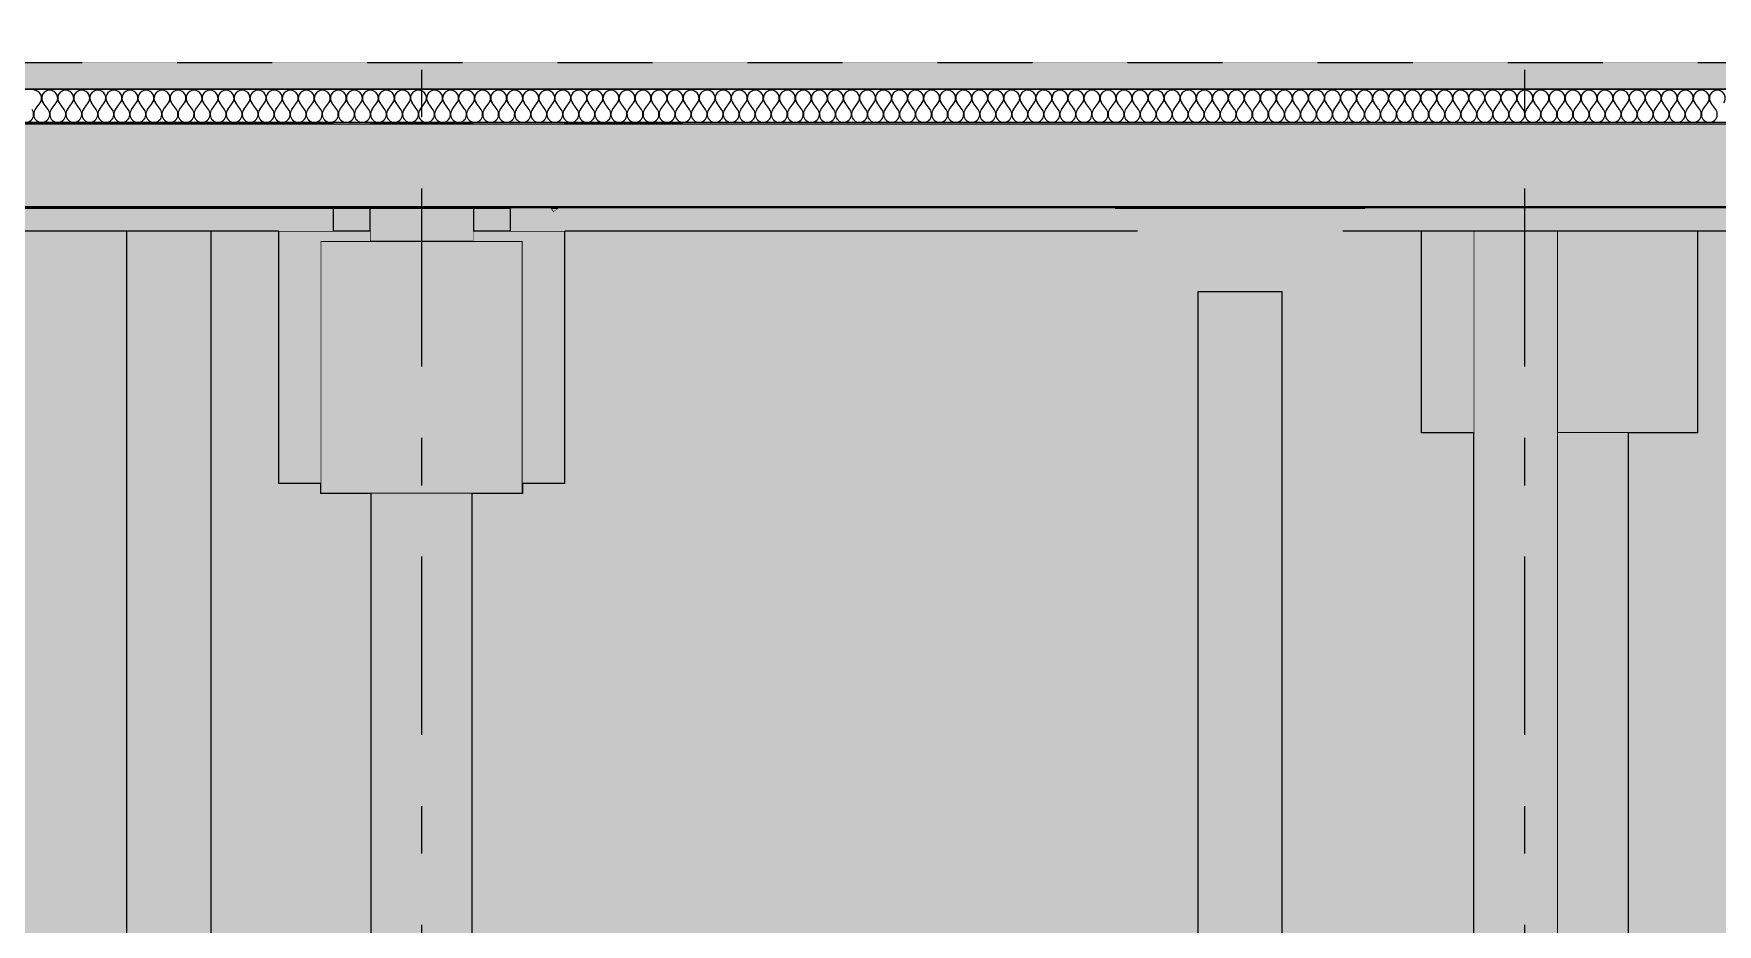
# Model space of a CAD drawing. Header units: millimetres. Extents: x -46169 to 228156, y -86316 to 18123.
# Drawn here: x 170721 to 175721, y -83671 to -81025 of the extents above; entities that cross this region are included whole.
import ezdxf
from ezdxf.enums import TextEntityAlignment as Align

# ---------------------------------------------------------------- set-up
doc = ezdxf.new("R2010")
doc.units = ezdxf.units.MM
doc.header["$MEASUREMENT"] = 0
for name, pattern in [('Dashed', [2822.222233, 1411.111116, -1411.111116]), ('Double Dashed', [1093.611073, 529.166651, -211.666656, 141.111112, -211.666656]), ('Wipeout_Contour', [1000, 0, -1000])]:
    doc.linetypes.add(name, pattern=pattern)
for name, color, linetype, lineweight, true_color in [('0_Pen_No__105', 7, 'Continuous', 15, 0xa6a6a6), ('A-230-M_FLOOR.IFC Import_Pen_No__109', 7, 'Continuous', 15, 0xa6a6a6), ('A-230-M_FLOOR.IFC Import_Pen_No__29', 7, 'Continuous', 50, 0x2a2a2a), ('New_A-15-MG_Structural_Grid_Phase_2_Pen_No__222', 7, 'Continuous', 13, 0x65af33), ('New_A-20-M_Floor_Slab_Pen_No__107', 7, 'Continuous', 15, 0xa6a6a6), ('New_A-20-M_Floor_Slab_Pen_No__109', 7, 'Continuous', 15, 0xa6a6a6), ('New_A-20-M_Floor_Slab_Pen_No__162', 7, 'Continuous', 0, 0xe47200)]:
    doc.layers.add(name, color=color, linetype=linetype, lineweight=lineweight, true_color=true_color)
for name, color, linetype in [('A-230-M_FLOOR.IFC Import', 7, 'Continuous'), ('A-25-M_Wall_Int', 7, 'Continuous'), ('New_A-15-MG_Structural_Grid_Phase_2', 7, 'Continuous'), ('New_A-20-M_Floor_Slab', 7, 'Continuous'), ('S-160-M_FOUND.IFC Import', 7, 'Continuous'), ('S-280-M_COLUMN.IFC Import', 7, 'Continuous'), ('S-280-M_STRUCT_FRAME.IFC Import', 7, 'Continuous')]:
    doc.layers.add(name, color=color, linetype=linetype)
for name, color, linetype, lineweight in [('A-95-P_Drawing_Pen_No__1', 7, 'Continuous', 13), ('A-95-P_Drawing_Pen_No__84', 8, 'Continuous', 20), ('New_A-20-M_Floor_Slab_Pen_No__1', 7, 'Continuous', 13), ('S-160-M_FOUND.IFC Import_Pen_No__1', 7, 'Continuous', 13), ('S-160-M_FOUND.IFC Import_Pen_No__4', 7, 'Continuous', 20), ('S-280-M_COLUMN.IFC Import_Pen_No__88', 8, 'Continuous', 20), ('S-280-M_STRUCT_FRAME.IFC Import_Pen_No__90', 8, 'Continuous', 20)]:
    doc.layers.add(name, color=color, linetype=linetype, lineweight=lineweight)
doc.styles.add('GENERATED_STYLE_1', font='')
doc.styles.get('GENERATED_STYLE_1').set_extended_font_data('Swis721 BT')
pattern_1 = [(0, (104446.8, -81110.96), (0, 779.423), [48.75, -401.25]), (0, (104671.8, -80721.25), (0, 779.423), [48.75, -401.25]), (60, (104446.8, -81110.96), (-675, 389.7114), [48.75, -401.25]), (60, (104896.8, -81110.96), (-675, 389.7114), [48.75, -401.25]), (120, (104495.5, -81110.96), (675, 389.7114), [48.75, -401.25]), (120, (104945.5, -81110.96), (675, 389.7114), [48.75, -401.25]), (0, (104446.78, -81035.96), (0, 150), [0, -150, 0, -225]), (45, (104521.78, -81035.96), (-106.06602, 106.06602), [0, -112.5, 0, -187.5])]

# ---------------------------------------------------------------- blocks, each defined once
blk = doc.blocks.new('*X183', base_point=(104446.8, -81111))
at = {"layer": 'New_A-20-M_Floor_Slab_Pen_No__107', "linetype": 'Continuous'}
for p, q in [((170725.9, -81250), (170740.2, -81230.9)), ((170764, -81250), (170749.8, -81230.9)), ((170773.6, -81250), (170787.8, -81230.9)), ((170811.7, -81250), (170797.4, -81230.9)), ((170821.2, -81250), (170835.5, -81230.9)), ((170859.3, -81250), (170845, -81230.9)), ((170868.8, -81250), (170883.1, -81230.9)), ((170906.9, -81250), (170892.6, -81230.9)), ((170916.4, -81250), (170930.7, -81230.9)), ((170954.5, -81250), (170940.2, -81230.9)), ((170964, -81250), (170978.3, -81230.9)), ((171002.1, -81250), (170987.8, -81230.9)), ((171011.7, -81250), (171025.9, -81230.9)), ((171049.8, -81250), (171035.5, -81230.9)), ((171059.3, -81250), (171073.6, -81230.9)), ((171097.4, -81250), (171083.1, -81230.9)), ((171106.9, -81250), (171121.2, -81230.9)), ((171145, -81250), (171130.7, -81230.9)), ((171154.5, -81250), (171168.8, -81230.9)), ((171192.6, -81250), (171178.3, -81230.9)), ((171202.1, -81250), (171216.4, -81230.9)), ((171240.2, -81250), (171225.9, -81230.9)), ((171249.8, -81250), (171264, -81230.9)), ((171287.8, -81250), (171273.6, -81230.9)), ((171297.4, -81250), (171311.7, -81230.9)), ((171335.5, -81250), (171321.2, -81230.9)), ((171345, -81250), (171359.3, -81230.9)), ((171383.1, -81250), (171368.8, -81230.9)), ((171392.6, -81250), (171406.9, -81230.9)), ((171430.7, -81250), (171416.4, -81230.9)), ((171440.2, -81250), (171454.5, -81230.9)), ((171478.3, -81250), (171464, -81230.9)), ((171487.8, -81250), (171502.1, -81230.9)), ((171525.9, -81250), (171511.7, -81230.9)), ((171535.5, -81250), (171549.8, -81230.9)), ((171573.6, -81250), (171559.3, -81230.9)), ((171583.1, -81250), (171597.4, -81230.9)), ((171621.2, -81250), (171606.9, -81230.9)), ((171630.7, -81250), (171645, -81230.9)), ((171668.8, -81250), (171654.5, -81230.9)), ((171678.3, -81250), (171692.6, -81230.9)), ((171716.4, -81250), (171702.1, -81230.9)), ((171725.9, -81250), (171740.2, -81230.9)), ((171764, -81250), (171749.8, -81230.9)), ((171773.6, -81250), (171787.8, -81230.9)), ((171811.7, -81250), (171797.4, -81230.9)), ((171821.2, -81250), (171835.5, -81230.9)), ((171859.3, -81250), (171845, -81230.9)), ((171868.8, -81250), (171883.1, -81230.9)), ((171906.9, -81250), (171892.6, -81230.9)), ((171916.4, -81250), (171930.7, -81230.9)), ((171954.5, -81250), (171940.2, -81230.9)), ((171964, -81250), (171978.3, -81230.9)), ((172002.1, -81250), (171987.8, -81230.9)), ((172011.7, -81250), (172025.9, -81230.9)), ((172049.8, -81250), (172035.5, -81230.9)), ((172059.3, -81250), (172073.6, -81230.9)), ((172097.4, -81250), (172083.1, -81230.9)), ((172106.9, -81250), (172121.2, -81230.9)), ((172145, -81250), (172130.7, -81230.9)), ((172154.5, -81250), (172168.8, -81230.9)), ((172192.6, -81250), (172178.3, -81230.9)), ((172202.1, -81250), (172216.4, -81230.9)), ((172240.2, -81250), (172225.9, -81230.9)), ((172249.8, -81250), (172264, -81230.9)), ((172287.8, -81250), (172273.6, -81230.9)), ((172297.4, -81250), (172311.7, -81230.9)), ((172335.5, -81250), (172321.2, -81230.9)), ((172345, -81250), (172359.3, -81230.9)), ((172383.1, -81250), (172368.8, -81230.9)), ((172392.6, -81250), (172406.9, -81230.9)), ((172430.7, -81250), (172416.4, -81230.9)), ((172440.2, -81250), (172454.5, -81230.9)), ((172478.3, -81250), (172464, -81230.9)), ((172487.8, -81250), (172502.1, -81230.9)), ((172525.9, -81250), (172511.7, -81230.9)), ((172535.5, -81250), (172549.8, -81230.9)), ((172573.6, -81250), (172559.3, -81230.9)), ((172583.1, -81250), (172597.4, -81230.9)), ((172621.2, -81250), (172606.9, -81230.9)), ((172630.7, -81250), (172645, -81230.9)), ((172668.8, -81250), (172654.5, -81230.9)), ((172678.3, -81250), (172692.6, -81230.9)), ((172716.4, -81250), (172702.1, -81230.9)), ((172725.9, -81250), (172740.2, -81230.9)), ((172764, -81250), (172749.8, -81230.9)), ((172773.6, -81250), (172787.8, -81230.9)), ((172811.7, -81250), (172797.4, -81230.9)), ((172821.2, -81250), (172835.5, -81230.9)), ((172859.3, -81250), (172845, -81230.9)), ((172868.8, -81250), (172883.1, -81230.9)), ((172906.9, -81250), (172892.6, -81230.9)), ((172916.4, -81250), (172930.7, -81230.9)), ((172954.5, -81250), (172940.2, -81230.9)), ((172964, -81250), (172978.3, -81230.9)), ((173002.1, -81250), (172987.8, -81230.9)), ((173011.7, -81250), (173025.9, -81230.9)), ((173049.8, -81250), (173035.5, -81230.9)), ((173059.3, -81250), (173073.6, -81230.9)), ((173097.4, -81250), (173083.1, -81230.9)), ((173106.9, -81250), (173121.2, -81230.9)), ((173145, -81250), (173130.7, -81230.9)), ((173154.5, -81250), (173168.8, -81230.9)), ((173192.6, -81250), (173178.3, -81230.9)), ((173202.1, -81250), (173216.4, -81230.9)), ((173240.2, -81250), (173225.9, -81230.9)), ((173249.8, -81250), (173264, -81230.9)), ((173287.8, -81250), (173273.6, -81230.9)), ((173297.4, -81250), (173311.7, -81230.9)), ((173335.5, -81250), (173321.2, -81230.9)), ((173345, -81250), (173359.3, -81230.9)), ((173383.1, -81250), (173368.8, -81230.9)), ((173392.6, -81250), (173406.9, -81230.9)), ((173430.7, -81250), (173416.4, -81230.9)), ((173440.2, -81250), (173454.5, -81230.9)), ((173478.3, -81250), (173464, -81230.9)), ((173487.8, -81250), (173502.1, -81230.9)), ((173525.9, -81250), (173511.7, -81230.9)), ((173535.5, -81250), (173549.8, -81230.9)), ((173573.6, -81250), (173559.3, -81230.9)), ((173583.1, -81250), (173597.4, -81230.9)), ((173621.2, -81250), (173606.9, -81230.9)), ((173630.7, -81250), (173645, -81230.9)), ((173668.8, -81250), (173654.5, -81230.9)), ((173678.3, -81250), (173692.6, -81230.9)), ((173716.4, -81250), (173702.1, -81230.9)), ((173725.9, -81250), (173740.2, -81230.9)), ((173764, -81250), (173749.8, -81230.9)), ((173773.6, -81250), (173787.8, -81230.9)), ((173811.7, -81250), (173797.4, -81230.9)), ((173821.2, -81250), (173835.5, -81230.9)), ((173859.3, -81250), (173845, -81230.9)), ((173868.8, -81250), (173883.1, -81230.9)), ((173906.9, -81250), (173892.6, -81230.9)), ((173916.4, -81250), (173930.7, -81230.9)), ((173954.5, -81250), (173940.2, -81230.9)), ((173964, -81250), (173978.3, -81230.9)), ((174002.1, -81250), (173987.8, -81230.9)), ((174011.7, -81250), (174025.9, -81230.9)), ((174049.8, -81250), (174035.5, -81230.9)), ((174059.3, -81250), (174073.6, -81230.9)), ((174097.4, -81250), (174083.1, -81230.9)), ((174106.9, -81250), (174121.2, -81230.9)), ((174145, -81250), (174130.7, -81230.9)), ((174154.5, -81250), (174168.8, -81230.9)), ((174192.6, -81250), (174178.3, -81230.9)), ((174202.1, -81250), (174216.4, -81230.9)), ((174240.2, -81250), (174225.9, -81230.9)), ((174249.8, -81250), (174264, -81230.9)), ((174287.8, -81250), (174273.6, -81230.9)), ((174297.4, -81250), (174311.7, -81230.9)), ((174335.5, -81250), (174321.2, -81230.9)), ((174345, -81250), (174359.3, -81230.9)), ((174383.1, -81250), (174368.8, -81230.9)), ((174392.6, -81250), (174406.9, -81230.9)), ((174430.7, -81250), (174416.4, -81230.9)), ((174440.2, -81250), (174454.5, -81230.9)), ((174478.3, -81250), (174464, -81230.9)), ((174487.8, -81250), (174502.1, -81230.9)), ((174525.9, -81250), (174511.7, -81230.9)), ((174535.5, -81250), (174549.8, -81230.9)), ((174573.6, -81250), (174559.3, -81230.9)), ((174583.1, -81250), (174597.4, -81230.9)), ((174621.2, -81250), (174606.9, -81230.9)), ((174630.7, -81250), (174645, -81230.9)), ((174668.8, -81250), (174654.5, -81230.9)), ((174678.3, -81250), (174692.6, -81230.9)), ((174716.4, -81250), (174702.1, -81230.9)), ((174725.9, -81250), (174740.2, -81230.9)), ((174764, -81250), (174749.8, -81230.9)), ((174773.6, -81250), (174787.8, -81230.9)), ((174811.7, -81250), (174797.4, -81230.9)), ((174821.2, -81250), (174835.5, -81230.9)), ((174859.3, -81250), (174845, -81230.9)), ((174868.8, -81250), (174883.1, -81230.9)), ((174906.9, -81250), (174892.6, -81230.9)), ((174916.4, -81250), (174930.7, -81230.9)), ((174954.5, -81250), (174940.2, -81230.9)), ((174964, -81250), (174978.3, -81230.9)), ((175002.1, -81250), (174987.8, -81230.9)), ((175011.7, -81250), (175025.9, -81230.9)), ((175049.8, -81250), (175035.5, -81230.9)), ((175059.3, -81250), (175073.6, -81230.9)), ((175097.4, -81250), (175083.1, -81230.9)), ((175106.9, -81250), (175121.2, -81230.9)), ((175145, -81250), (175130.7, -81230.9)), ((175154.5, -81250), (175168.8, -81230.9)), ((175192.6, -81250), (175178.3, -81230.9)), ((175202.1, -81250), (175216.4, -81230.9)), ((175240.2, -81250), (175225.9, -81230.9)), ((175249.8, -81250), (175264, -81230.9)), ((175287.8, -81250), (175273.6, -81230.9)), ((175297.4, -81250), (175311.7, -81230.9)), ((175335.5, -81250), (175321.2, -81230.9)), ((175345, -81250), (175359.3, -81230.9)), ((175383.1, -81250), (175368.8, -81230.9)), ((175392.6, -81250), (175406.9, -81230.9)), ((175430.7, -81250), (175416.4, -81230.9)), ((175440.2, -81250), (175454.5, -81230.9)), ((175478.3, -81250), (175464, -81230.9)), ((175487.8, -81250), (175502.1, -81230.9)), ((175525.9, -81250), (175511.7, -81230.9)), ((175535.5, -81250), (175549.8, -81230.9)), ((175573.6, -81250), (175559.3, -81230.9)), ((175583.1, -81250), (175597.4, -81230.9)), ((175621.2, -81250), (175606.9, -81230.9)), ((175630.7, -81250), (175645, -81230.9)), ((175668.8, -81250), (175654.5, -81230.9)), ((175678.3, -81250), (175692.6, -81230.9)), ((175716.4, -81250), (175702.1, -81230.9))]:
    blk.add_line(p, q, dxfattribs=at)
for centre, start, end in [((170721.2, -81216.7), 323.1301, 90), ((170768.8, -81216.7), 90, 216.8699), ((170768.8, -81216.7), 323.1301, 90), ((170816.4, -81216.7), 90, 216.8699), ((170816.4, -81216.7), 323.1301, 90), ((170864, -81216.7), 90, 216.8699), ((170864, -81216.7), 323.1301, 90), ((170911.7, -81216.7), 90, 216.8699), ((170911.7, -81216.7), 323.1301, 90), ((170959.3, -81216.7), 90, 216.8699), ((170959.3, -81216.7), 323.1301, 90), ((171006.9, -81216.7), 90, 216.8699), ((171006.9, -81216.7), 323.1301, 90), ((171054.5, -81216.7), 90, 216.8699), ((171054.5, -81216.7), 323.1301, 90), ((171102.1, -81216.7), 90, 216.8699), ((171102.1, -81216.7), 323.1301, 90), ((171149.8, -81216.7), 90, 216.8699), ((171149.8, -81216.7), 323.1301, 90), ((171197.4, -81216.7), 90, 216.8699), ((171197.4, -81216.7), 323.1301, 90), ((171245, -81216.7), 90, 216.8699), ((171245, -81216.7), 323.1301, 90), ((171292.6, -81216.7), 90, 216.8699), ((171292.6, -81216.7), 323.1301, 90), ((171340.2, -81216.7), 90, 216.8699), ((171340.2, -81216.7), 323.1301, 90), ((171387.8, -81216.7), 90, 216.8699), ((171387.8, -81216.7), 323.1301, 90), ((171435.5, -81216.7), 90, 216.8699), ((171435.5, -81216.7), 323.1301, 90), ((171483.1, -81216.7), 90, 216.8699), ((171483.1, -81216.7), 323.1301, 90), ((171530.7, -81216.7), 90, 216.8699), ((171530.7, -81216.7), 323.1301, 90), ((171578.3, -81216.7), 90, 216.8699), ((171578.3, -81216.7), 323.1301, 90), ((171625.9, -81216.7), 90, 216.8699), ((171625.9, -81216.7), 323.1301, 90), ((171673.6, -81216.7), 90, 216.8699), ((171673.6, -81216.7), 323.1301, 90), ((171721.2, -81216.7), 90, 216.8699), ((171721.2, -81216.7), 323.1301, 90), ((171768.8, -81216.7), 90, 216.8699), ((171768.8, -81216.7), 323.1301, 90), ((171816.4, -81216.7), 90, 216.8699), ((171816.4, -81216.7), 323.1301, 90), ((171864, -81216.7), 90, 216.8699), ((171864, -81216.7), 323.1301, 90), ((171911.7, -81216.7), 90, 216.8699), ((171911.7, -81216.7), 323.1301, 90), ((171959.3, -81216.7), 90, 216.8699), ((171959.3, -81216.7), 323.1301, 90), ((172006.9, -81216.7), 90, 216.8699), ((172006.9, -81216.7), 323.1301, 90), ((172054.5, -81216.7), 90, 216.8699), ((172054.5, -81216.7), 323.1301, 90), ((172102.1, -81216.7), 90, 216.8699), ((172102.1, -81216.7), 323.1301, 90), ((172149.8, -81216.7), 90, 216.8699), ((172149.8, -81216.7), 323.1301, 90), ((172197.4, -81216.7), 90, 216.8699), ((172197.4, -81216.7), 323.1301, 90), ((172245, -81216.7), 90, 216.8699), ((172245, -81216.7), 323.1301, 90), ((172292.6, -81216.7), 90, 216.8699), ((172292.6, -81216.7), 323.1301, 90), ((172340.2, -81216.7), 90, 216.8699), ((172340.2, -81216.7), 323.1301, 90), ((172387.8, -81216.7), 90, 216.8699), ((172387.8, -81216.7), 323.1301, 90), ((172435.5, -81216.7), 90, 216.8699), ((172435.5, -81216.7), 323.1301, 90), ((172483.1, -81216.7), 90, 216.8699), ((172483.1, -81216.7), 323.1301, 90), ((172530.7, -81216.7), 90, 216.8699), ((172530.7, -81216.7), 323.1301, 90), ((172578.3, -81216.7), 90, 216.8699), ((172578.3, -81216.7), 323.1301, 90), ((172625.9, -81216.7), 90, 216.8699), ((172625.9, -81216.7), 323.1301, 90), ((172673.6, -81216.7), 90, 216.8699), ((172673.6, -81216.7), 323.1301, 90), ((172721.2, -81216.7), 90, 216.8699), ((172721.2, -81216.7), 323.1301, 90), ((172768.8, -81216.7), 90, 216.8699), ((172768.8, -81216.7), 323.1301, 90), ((172816.4, -81216.7), 90, 216.8699), ((172816.4, -81216.7), 323.1301, 90), ((172864, -81216.7), 90, 216.8699), ((172864, -81216.7), 323.1301, 90), ((172911.7, -81216.7), 90, 216.8699), ((172911.7, -81216.7), 323.1301, 90), ((172959.3, -81216.7), 90, 216.8699), ((172959.3, -81216.7), 323.1301, 90), ((173006.9, -81216.7), 90, 216.8699), ((173006.9, -81216.7), 323.1301, 90), ((173054.5, -81216.7), 90, 216.8699), ((173054.5, -81216.7), 323.1301, 90), ((173102.1, -81216.7), 90, 216.8699), ((173102.1, -81216.7), 323.1301, 90), ((173149.8, -81216.7), 90, 216.8699), ((173149.8, -81216.7), 323.1301, 90), ((173197.4, -81216.7), 90, 216.8699), ((173197.4, -81216.7), 323.1301, 90), ((173245, -81216.7), 90, 216.8699), ((173245, -81216.7), 323.1301, 90), ((173292.6, -81216.7), 90, 216.8699), ((173292.6, -81216.7), 323.1301, 90), ((173340.2, -81216.7), 90, 216.8699), ((173340.2, -81216.7), 323.1301, 90), ((173387.8, -81216.7), 90, 216.8699), ((173387.8, -81216.7), 323.1301, 90), ((173435.5, -81216.7), 90, 216.8699), ((173435.5, -81216.7), 323.1301, 90), ((173483.1, -81216.7), 90, 216.8699), ((173483.1, -81216.7), 323.1301, 90), ((173530.7, -81216.7), 90, 216.8699), ((173530.7, -81216.7), 323.1301, 90), ((173578.3, -81216.7), 90, 216.8699), ((173578.3, -81216.7), 323.1301, 90), ((173625.9, -81216.7), 90, 216.8699), ((173625.9, -81216.7), 323.1301, 90), ((173673.6, -81216.7), 90, 216.8699), ((173673.6, -81216.7), 323.1301, 90), ((173721.2, -81216.7), 90, 216.8699), ((173721.2, -81216.7), 323.1301, 90), ((173768.8, -81216.7), 90, 216.8699), ((173768.8, -81216.7), 323.1301, 90), ((173816.4, -81216.7), 90, 216.8699), ((173816.4, -81216.7), 323.1301, 90), ((173864, -81216.7), 90, 216.8699), ((173864, -81216.7), 323.1301, 90), ((173911.7, -81216.7), 90, 216.8699), ((173911.7, -81216.7), 323.1301, 90), ((173959.3, -81216.7), 90, 216.8699), ((173959.3, -81216.7), 323.1301, 90), ((174006.9, -81216.7), 90, 216.8699), ((174006.9, -81216.7), 323.1301, 90), ((174054.5, -81216.7), 90, 216.8699), ((174054.5, -81216.7), 323.1301, 90), ((174102.1, -81216.7), 90, 216.8699), ((174102.1, -81216.7), 323.1301, 90), ((174149.8, -81216.7), 90, 216.8699), ((174149.8, -81216.7), 323.1301, 90), ((174197.4, -81216.7), 90, 216.8699), ((174197.4, -81216.7), 323.1301, 90), ((174245, -81216.7), 90, 216.8699), ((174245, -81216.7), 323.1301, 90), ((174292.6, -81216.7), 90, 216.8699), ((174292.6, -81216.7), 323.1301, 90), ((174340.2, -81216.7), 90, 216.8699), ((174340.2, -81216.7), 323.1301, 90), ((174387.8, -81216.7), 90, 216.8699), ((174387.8, -81216.7), 323.1301, 90), ((174435.5, -81216.7), 90, 216.8699), ((174435.5, -81216.7), 323.1301, 90), ((174483.1, -81216.7), 90, 216.8699), ((174483.1, -81216.7), 323.1301, 90), ((174530.7, -81216.7), 90, 216.8699), ((174530.7, -81216.7), 323.1301, 90), ((174578.3, -81216.7), 90, 216.8699), ((174578.3, -81216.7), 323.1301, 90), ((174625.9, -81216.7), 90, 216.8699), ((174625.9, -81216.7), 323.1301, 90), ((174673.6, -81216.7), 90, 216.8699), ((174673.6, -81216.7), 323.1301, 90), ((174721.2, -81216.7), 90, 216.8699), ((174721.2, -81216.7), 323.1301, 90), ((174768.8, -81216.7), 90, 216.8699), ((174768.8, -81216.7), 323.1301, 90), ((174816.4, -81216.7), 90, 216.8699), ((174816.4, -81216.7), 323.1301, 90), ((174864, -81216.7), 90, 216.8699), ((174864, -81216.7), 323.1301, 90), ((174911.7, -81216.7), 90, 216.8699), ((174911.7, -81216.7), 323.1301, 90), ((174959.3, -81216.7), 90, 216.8699), ((174959.3, -81216.7), 323.1301, 90), ((175006.9, -81216.7), 90, 216.8699), ((175006.9, -81216.7), 323.1301, 90), ((175054.5, -81216.7), 90, 216.8699), ((175054.5, -81216.7), 323.1301, 90), ((175102.1, -81216.7), 90, 216.8699), ((175102.1, -81216.7), 323.1301, 90), ((175149.8, -81216.7), 90, 216.8699), ((175149.8, -81216.7), 323.1301, 90), ((175197.4, -81216.7), 90, 216.8699), ((175197.4, -81216.7), 323.1301, 90), ((175245, -81216.7), 90, 216.8699), ((175245, -81216.7), 323.1301, 90), ((175292.6, -81216.7), 90, 216.8699), ((175292.6, -81216.7), 323.1301, 90), ((175340.2, -81216.7), 90, 216.8699), ((175340.2, -81216.7), 323.1301, 90), ((175387.8, -81216.7), 90, 216.8699), ((175387.8, -81216.7), 323.1301, 90), ((175435.5, -81216.7), 90, 216.8699), ((175435.5, -81216.7), 323.1301, 90), ((175483.1, -81216.7), 90, 216.8699), ((175483.1, -81216.7), 323.1301, 90), ((175530.7, -81216.7), 90, 216.8699), ((175530.7, -81216.7), 323.1301, 90), ((175578.3, -81216.7), 90, 216.8699), ((175578.3, -81216.7), 323.1301, 90), ((175625.9, -81216.7), 90, 216.8699), ((175625.9, -81216.7), 323.1301, 90), ((175673.6, -81216.7), 90, 216.8699), ((175673.6, -81216.7), 323.1301, 90), ((175721.2, -81216.7), 90, 216.8699), ((175721.2, -81216.7), 323.1301, 90), ((170697.4, -81264.3), 143.1301, 36.8699), ((170745, -81264.3), 143.1301, 36.8699), ((170792.6, -81264.3), 143.1301, 36.8699), ((170840.2, -81264.3), 143.1301, 36.8699), ((170887.8, -81264.3), 143.1301, 36.8699), ((170935.5, -81264.3), 143.1301, 36.8699), ((170983.1, -81264.3), 143.1301, 36.8699), ((171030.7, -81264.3), 143.1301, 36.8699), ((171078.3, -81264.3), 143.1301, 36.8699), ((171125.9, -81264.3), 143.1301, 36.8699), ((171173.6, -81264.3), 143.1301, 36.8699), ((171221.2, -81264.3), 143.1301, 36.8699), ((171268.8, -81264.3), 143.1301, 36.8699), ((171316.4, -81264.3), 143.1301, 36.8699), ((171364, -81264.3), 143.1301, 36.8699), ((171411.7, -81264.3), 143.1301, 36.8699), ((171459.3, -81264.3), 143.1301, 36.8699), ((171506.9, -81264.3), 143.1301, 36.8699), ((171554.5, -81264.3), 143.1301, 36.8699), ((171602.1, -81264.3), 143.1301, 36.8699), ((171649.8, -81264.3), 143.1301, 36.8699), ((171697.4, -81264.3), 143.1301, 36.8699), ((171745, -81264.3), 143.1301, 36.8699), ((171792.6, -81264.3), 143.1301, 36.8699), ((171840.2, -81264.3), 143.1301, 36.8699), ((171887.8, -81264.3), 143.1301, 36.8699), ((171935.5, -81264.3), 143.1301, 36.8699), ((171983.1, -81264.3), 143.1301, 36.8699), ((172030.7, -81264.3), 143.1301, 36.8699), ((172078.3, -81264.3), 143.1301, 36.8699), ((172125.9, -81264.3), 143.1301, 36.8699), ((172173.6, -81264.3), 143.1301, 36.8699), ((172221.2, -81264.3), 143.1301, 36.8699), ((172268.8, -81264.3), 143.1301, 36.8699), ((172316.4, -81264.3), 143.1301, 36.8699), ((172364, -81264.3), 143.1301, 36.8699), ((172411.7, -81264.3), 143.1301, 36.8699), ((172459.3, -81264.3), 143.1301, 36.8699), ((172506.9, -81264.3), 143.1301, 36.8699), ((172554.5, -81264.3), 143.1301, 36.8699), ((172602.1, -81264.3), 143.1301, 36.8699), ((172649.8, -81264.3), 143.1301, 36.8699), ((172697.4, -81264.3), 143.1301, 36.8699), ((172745, -81264.3), 143.1301, 36.8699), ((172792.6, -81264.3), 143.1301, 36.8699), ((172840.2, -81264.3), 143.1301, 36.8699), ((172887.8, -81264.3), 143.1301, 36.8699), ((172935.5, -81264.3), 143.1301, 36.8699), ((172983.1, -81264.3), 143.1301, 36.8699), ((173030.7, -81264.3), 143.1301, 36.8699), ((173078.3, -81264.3), 143.1301, 36.8699), ((173125.9, -81264.3), 143.1301, 36.8699), ((173173.6, -81264.3), 143.1301, 36.8699), ((173221.2, -81264.3), 143.1301, 36.8699), ((173268.8, -81264.3), 143.1301, 36.8699), ((173316.4, -81264.3), 143.1301, 36.8699), ((173364, -81264.3), 143.1301, 36.8699), ((173411.7, -81264.3), 143.1301, 36.8699), ((173459.3, -81264.3), 143.1301, 36.8699), ((173506.9, -81264.3), 143.1301, 36.8699), ((173554.5, -81264.3), 143.1301, 36.8699), ((173602.1, -81264.3), 143.1301, 36.8699), ((173649.8, -81264.3), 143.1301, 36.8699), ((173697.4, -81264.3), 143.1301, 36.8699), ((173745, -81264.3), 143.1301, 36.8699), ((173792.6, -81264.3), 143.1301, 36.8699), ((173840.2, -81264.3), 143.1301, 36.8699), ((173887.8, -81264.3), 143.1301, 36.8699), ((173935.5, -81264.3), 143.1301, 36.8699), ((173983.1, -81264.3), 143.1301, 36.8699), ((174030.7, -81264.3), 143.1301, 36.8699), ((174078.3, -81264.3), 143.1301, 36.8699), ((174125.9, -81264.3), 143.1301, 36.8699), ((174173.6, -81264.3), 143.1301, 36.8699), ((174221.2, -81264.3), 143.1301, 36.8699), ((174268.8, -81264.3), 143.1301, 36.8699), ((174316.4, -81264.3), 143.1301, 36.8699), ((174364, -81264.3), 143.1301, 36.8699), ((174411.7, -81264.3), 143.1301, 36.8699), ((174459.3, -81264.3), 143.1301, 36.8699), ((174506.9, -81264.3), 143.1301, 36.8699), ((174554.5, -81264.3), 143.1301, 36.8699), ((174602.1, -81264.3), 143.1301, 36.8699), ((174649.8, -81264.3), 143.1301, 36.8699), ((174697.4, -81264.3), 143.1301, 36.8699), ((174745, -81264.3), 143.1301, 36.8699), ((174792.6, -81264.3), 143.1301, 36.8699), ((174840.2, -81264.3), 143.1301, 36.8699), ((174887.8, -81264.3), 143.1301, 36.8699), ((174935.5, -81264.3), 143.1301, 36.8699), ((174983.1, -81264.3), 143.1301, 36.8699), ((175030.7, -81264.3), 143.1301, 36.8699), ((175078.3, -81264.3), 143.1301, 36.8699), ((175125.9, -81264.3), 143.1301, 36.8699), ((175173.6, -81264.3), 143.1301, 36.8699), ((175221.2, -81264.3), 143.1301, 36.8699), ((175268.8, -81264.3), 143.1301, 36.8699), ((175316.4, -81264.3), 143.1301, 36.8699), ((175364, -81264.3), 143.1301, 36.8699), ((175411.7, -81264.3), 143.1301, 36.8699), ((175459.3, -81264.3), 143.1301, 36.8699), ((175506.9, -81264.3), 143.1301, 36.8699), ((175554.5, -81264.3), 143.1301, 36.8699), ((175602.1, -81264.3), 143.1301, 36.8699), ((175649.8, -81264.3), 143.1301, 36.8699), ((175697.4, -81264.3), 143.1301, 36.8699)]:
    blk.add_arc(centre, 23.8, start, end, dxfattribs=at)
blk = doc.blocks.new('Section Elem_146_1', base_point=(104446.8, -81111))
at = {"color": 254, "linetype": 'Wipeout_Contour', "lineweight": 0, "ltscale": 1154663.639280361}
blk.add_wipeout([(181470.3, -81190), (181470.3, -81186), (181368.1, -81186), (181368.1, -81111), (160483.1, -81111), (160483.1, -81190)], dxfattribs=at).dxf.layer = 'New_A-20-M_Floor_Slab'
at = {"layer": 'New_A-20-M_Floor_Slab_Pen_No__109', "linetype": 'Continuous'}
h = blk.add_hatch(dxfattribs=at)
h.set_pattern_fill('Lightweight_Concrete_0001', color=256, style=0, pattern_type=2)
h.set_pattern_definition(pattern_1)
h.paths.add_polyline_path([(181470.3, -81190), (181470.3, -81186), (181368.1, -81186), (181368.1, -81111), (160483.1, -81111), (160483.1, -81190)])
at = {"layer": 'New_A-20-M_Floor_Slab_Pen_No__162', "linetype": 'Continuous'}
blk.add_hatch(color=256, dxfattribs=at).paths.add_polyline_path([(181470.3, -81190.5), (181470.3, -81190), (160483.1, -81190), (160483.1, -81190.5)])
at = {"layer": 'New_A-20-M_Floor_Slab_Pen_No__1', "linetype": 'Continuous', "flags": 128}
blk.add_lwpolyline([(177172.4, -81111), (160483.1, -81111), (138338.7, -81111), (126599.8, -81111), (105107.6, -81111)], dxfattribs=at)
at = {"color": 254, "linetype": 'Wipeout_Contour', "lineweight": 0, "ltscale": 757399.620549}
blk.add_wipeout([(160483.1, -81290.5), (181470.3, -81290.5), (181470.3, -81190.5), (160483.1, -81190.5)], dxfattribs=at).dxf.layer = 'New_A-20-M_Floor_Slab'
at = {"layer": 'New_A-20-M_Floor_Slab_Pen_No__1', "linetype": 'Continuous', "flags": 128}
for points in [[(181470.3, -81190), (160483.1, -81190), (138338.7, -81190), (126599.8, -81190), (105107.6, -81190)], [(181470.3, -81190.5), (160483.1, -81190.5), (138338.7, -81190.5), (126599.8, -81190.5), (105107.6, -81190.5)], [(181470.3, -81290.5), (160483.1, -81290.5), (138338.7, -81290.5), (126599.8, -81290.5), (105107.6, -81290.5)]]:
    blk.add_lwpolyline(points, dxfattribs=at)
at = {"layer": 'New_A-20-M_Floor_Slab'}
blk.add_blockref('*X183', (104446.8, -81111), dxfattribs=at)
blk = doc.blocks.new('Section Elem_173_1', base_point=(104446.8, -81111))
at = {"color": 254, "linetype": 'Wipeout_Contour', "lineweight": 0, "ltscale": 761396.729118}
blk.add_wipeout([(168353.4, -78653), (168353.4, -81111), (177172.4, -81111), (177172.4, -78653)], dxfattribs=at).dxf.layer = 'A-25-M_Wall_Int'
blk = doc.blocks.new('Section Elem_220_1', base_point=(104446.8, -81111))
at = {"color": 254, "linetype": 'Wipeout_Contour', "lineweight": 0, "ltscale": 760511.763639}
blk.add_wipeout([(171719.7, -81291), (172027.1, -81291), (172027.1, -81290.5), (171719.7, -81290.5)], dxfattribs=at).dxf.layer = 'S-280-M_COLUMN.IFC Import'
at = {"color": 254, "linetype": 'Wipeout_Contour', "lineweight": 0, "ltscale": 761026.057232}
blk.add_wipeout([(171719.7, -81541), (171719.7, -81641), (172027.1, -81641), (172027.1, -81541)], dxfattribs=at).dxf.layer = 'S-280-M_COLUMN.IFC Import'
at = {"layer": 'S-280-M_COLUMN.IFC Import_Pen_No__88', "linetype": 'Continuous'}
for p, q in [((171719.7, -81290.5), (171719.7, -81291)), ((172027.1, -81290.5), (172027.1, -81291)), ((171719.7, -81541), (171719.7, -81641)), ((172027.1, -81541), (172027.1, -81641))]:
    blk.add_line(p, q, dxfattribs=at)
blk = doc.blocks.new('Section Elem_238_1', base_point=(104446.8, -81111))
at = {"color": 254, "linetype": 'Wipeout_Contour', "lineweight": 0, "ltscale": 761757.825126}
blk.add_wipeout([(172173.3, -81641), (171573.3, -81641), (171573.3, -82391), (172173.3, -82391)], dxfattribs=at).dxf.layer = 'S-160-M_FOUND.IFC Import'
at = {"layer": 'S-160-M_FOUND.IFC Import_Pen_No__4', "linetype": 'Continuous'}
blk.add_line((171573.3, -81641), (171573.3, -82391), dxfattribs=at)
at = {"color": 254, "linetype": 'Wipeout_Contour', "lineweight": 0, "ltscale": 762840.967123}
blk.add_wipeout([(172173.4, -81641), (172173.3, -81641), (172173.3, -82391), (172173.4, -82391)], dxfattribs=at).dxf.layer = 'S-160-M_FOUND.IFC Import'
at = {"layer": 'S-160-M_FOUND.IFC Import_Pen_No__4', "linetype": 'Continuous'}
for p, q in [((171573.3, -81641), (172173.3, -81641)), ((172173.3, -82391), (172173.3, -81641)), ((172173.4, -82391), (172173.4, -81641)), ((172173.3, -82391), (171573.3, -82391))]:
    blk.add_line(p, q, dxfattribs=at)
blk = doc.blocks.new('Section Elem_239_1', base_point=(104446.8, -81111))
at = {"color": 254, "linetype": 'Wipeout_Contour', "lineweight": 0, "ltscale": 764658.074526}
blk.add_wipeout([(171723.3, -82391), (171723.3, -84966), (172023.3, -84966), (172023.3, -82391)], dxfattribs=at).dxf.layer = 'S-160-M_FOUND.IFC Import'
at = {"layer": 'S-160-M_FOUND.IFC Import_Pen_No__1', "linetype": 'Continuous'}
blk.add_line((171723.3, -84966), (171723.3, -82391), dxfattribs=at)
at = {"color": 254, "linetype": 'Wipeout_Contour', "lineweight": 0, "ltscale": 765197.596173}
blk.add_wipeout([(172023.3, -82391), (172023.3, -84966), (172023.4, -84966), (172023.4, -82391)], dxfattribs=at).dxf.layer = 'S-160-M_FOUND.IFC Import'
at = {"layer": 'S-160-M_FOUND.IFC Import_Pen_No__1', "linetype": 'Continuous'}
for p, q in [((172023.3, -84966), (172023.3, -82391)), ((172023.4, -84966), (172023.4, -82391)), ((171723.3, -84966), (172023.3, -84966))]:
    blk.add_line(p, q, dxfattribs=at)
blk = doc.blocks.new('Section Elem_248_1', base_point=(104446.8, -81111))
at = {"color": 254, "linetype": 'Wipeout_Contour', "lineweight": 0, "ltscale": 1140675.495623582}
blk.add_wipeout([(171448.3, -82361), (171573.3, -82361), (171573.3, -81641), (171719.7, -81641), (171719.7, -81611), (171448.3, -81611)], dxfattribs=at).dxf.layer = 'S-160-M_FOUND.IFC Import'
at = {"color": 254, "linetype": 'Wipeout_Contour', "lineweight": 0, "ltscale": 1334396.96415351}
blk.add_wipeout([(172027.1, -81641), (172173.3, -81641), (172173.4, -81641), (172173.4, -82361), (172298.3, -82361), (172298.3, -81611), (172027.1, -81611)], dxfattribs=at).dxf.layer = 'S-160-M_FOUND.IFC Import'
at = {"layer": 'S-160-M_FOUND.IFC Import_Pen_No__4', "linetype": 'Continuous'}
for p, q in [((171448.3, -81611), (171719.7, -81611)), ((171448.3, -81611), (171448.3, -82361)), ((172027.1, -81611), (172298.3, -81611)), ((172298.3, -82361), (172298.3, -81611)), ((171573.3, -82361), (171448.3, -82361)), ((172298.3, -82361), (172173.4, -82361))]:
    blk.add_line(p, q, dxfattribs=at)
blk = doc.blocks.new('Section Elem_265_1', base_point=(104446.8, -81111))
at = {"color": 254, "linetype": 'Wipeout_Contour', "lineweight": 0, "ltscale": 762680.539448}
blk.add_wipeout([(172295.6, -81291), (172649.5, -81291), (172650.3, -81290.5), (172296.4, -81290.5)], dxfattribs=at).dxf.layer = 'S-280-M_STRUCT_FRAME.IFC Import'
at = {"color": 254, "linetype": 'Wipeout_Contour', "lineweight": 0, "ltscale": 571780.436873}
blk.add_wipeout([(172254.6, -81541), (172264.2, -81554.9), (172284.6, -81541)], dxfattribs=at).dxf.layer = 'S-280-M_STRUCT_FRAME.IFC Import'
at = {"layer": 'S-280-M_STRUCT_FRAME.IFC Import_Pen_No__90', "linetype": 'Continuous'}
for p, q in [((172295.6, -81291), (172296.4, -81290.5)), ((172649.5, -81291), (172650.3, -81290.5)), ((172254.6, -81541), (172264.2, -81554.9)), ((172264.2, -81554.9), (172284.6, -81541))]:
    blk.add_line(p, q, dxfattribs=at)
blk = doc.blocks.new('Section Elem_280_1', base_point=(104446.8, -81111))
at = {"color": 254, "linetype": 'Wipeout_Contour', "lineweight": 0, "ltscale": 772966.010992}
blk.add_wipeout([(174429.1, -81791), (174179.1, -81791), (174179.1, -85041), (174429.1, -85041)], dxfattribs=at).dxf.layer = 'S-160-M_FOUND.IFC Import'
at = {"layer": 'S-160-M_FOUND.IFC Import_Pen_No__4', "linetype": 'Continuous'}
blk.add_line((174429.1, -85041), (174179.1, -85041), dxfattribs=at)
at = {"color": 254, "linetype": 'Wipeout_Contour', "lineweight": 0, "ltscale": 769948.152802}
blk.add_wipeout([(174179.1, -81791), (174429.1, -81791), (174679.1, -81541), (173929.1, -81541)], dxfattribs=at).dxf.layer = 'S-160-M_FOUND.IFC Import'
at = {"layer": 'S-160-M_FOUND.IFC Import_Pen_No__4', "linetype": 'Continuous'}
for p, q in [((174179.1, -81791), (174429.1, -81791)), ((174179.1, -85041), (174179.1, -81791)), ((174429.1, -85041), (174429.1, -81791))]:
    blk.add_line(p, q, dxfattribs=at)
blk = doc.blocks.new('Section Elem_290_1', base_point=(104446.8, -81111))
at = {"color": 254, "linetype": 'Wipeout_Contour', "lineweight": 0, "ltscale": 761192.968212}
blk.add_wipeout([(171247.9, -81611), (170997.9, -81611), (170997.9, -84861), (171247.9, -84861)], dxfattribs=at).dxf.layer = 'S-160-M_FOUND.IFC Import'
at = {"layer": 'S-160-M_FOUND.IFC Import_Pen_No__4', "linetype": 'Continuous'}
for p, q in [((170997.9, -84861), (170997.9, -81611)), ((171247.9, -84861), (171247.9, -81611)), ((171247.9, -84861), (170997.9, -84861))]:
    blk.add_line(p, q, dxfattribs=at)
blk = doc.blocks.new('Section Elem_291_1', base_point=(104446.8, -81111))
at = {"layer": 'S-160-M_FOUND.IFC Import_Pen_No__4', "linetype": 'Continuous'}
blk.add_line((170997.9, -84861), (170997.9, -81611), dxfattribs=at)
blk = doc.blocks.new('Section Elem_292_1', base_point=(104446.8, -81111))
at = {"color": 254, "linetype": 'Wipeout_Contour', "lineweight": 0, "ltscale": 775612.509941}
blk.add_wipeout([(175247.9, -81611), (174997.9, -81611), (174997.9, -84861), (175247.9, -84861)], dxfattribs=at).dxf.layer = 'S-160-M_FOUND.IFC Import'
at = {"layer": 'S-160-M_FOUND.IFC Import_Pen_No__4', "linetype": 'Continuous'}
for p, q in [((174997.9, -84861), (174997.9, -81611)), ((175247.9, -84861), (175247.9, -81611)), ((175247.9, -84861), (174997.9, -84861))]:
    blk.add_line(p, q, dxfattribs=at)
blk = doc.blocks.new('Section Elem_293_1', base_point=(104446.8, -81111))
at = {"layer": 'S-160-M_FOUND.IFC Import_Pen_No__4', "linetype": 'Continuous'}
blk.add_line((174997.9, -84861), (174997.9, -81611), dxfattribs=at)
blk = doc.blocks.new('Section Elem_294_1', base_point=(104446.8, -81111))
at = {"layer": 'S-160-M_FOUND.IFC Import_Pen_No__4', "linetype": 'Continuous'}
blk.add_line((170997.9, -84861), (170997.9, -81611), dxfattribs=at)
blk = doc.blocks.new('Section Elem_316_1', base_point=(104446.8, -81111))
at = {"color": 254, "linetype": 'Wipeout_Contour', "lineweight": 0, "ltscale": 772596.951164}
blk.add_wipeout([(174997.9, -81611), (174842.9, -81611), (174842.9, -82211), (174997.9, -82211)], dxfattribs=at).dxf.layer = 'S-160-M_FOUND.IFC Import'
at = {"color": 254, "linetype": 'Wipeout_Contour', "lineweight": 0, "ltscale": 774534.934817}
blk.add_wipeout([(175247.9, -82211), (175662.5, -82211), (175662.5, -81611), (175247.9, -81611)], dxfattribs=at).dxf.layer = 'S-160-M_FOUND.IFC Import'
at = {"layer": 'S-160-M_FOUND.IFC Import_Pen_No__4', "linetype": 'Continuous'}
for p, q in [((174842.9, -82211), (174842.9, -81611)), ((175662.5, -81611), (175662.5, -82211)), ((174997.9, -82211), (174842.9, -82211)), ((175662.5, -82211), (175247.9, -82211))]:
    blk.add_line(p, q, dxfattribs=at)
blk = doc.blocks.new('Section Elem_317_1', base_point=(104446.8, -81111))
at = {"color": 254, "linetype": 'Wipeout_Contour', "lineweight": 0, "ltscale": 776885.493184}
blk.add_wipeout([(175247.9, -84786), (175457.6, -84786), (175457.6, -82211), (175247.9, -82211)], dxfattribs=at).dxf.layer = 'S-160-M_FOUND.IFC Import'
at = {"layer": 'S-160-M_FOUND.IFC Import_Pen_No__1', "linetype": 'Continuous'}
for p, q in [((175457.6, -84786), (175457.6, -82211)), ((175247.9, -84786), (175457.6, -84786))]:
    blk.add_line(p, q, dxfattribs=at)
blk = doc.blocks.new('Section Elem_326_1', base_point=(104446.8, -81111))
at = {"layer": 'S-160-M_FOUND.IFC Import_Pen_No__1', "linetype": 'Continuous'}
for p, q in [((171598.3, -81291), (171598.3, -81290.5)), ((171598.3, -81611), (171598.3, -81541))]:
    blk.add_line(p, q, dxfattribs=at)
blk = doc.blocks.new('Section Elem_327_1', base_point=(104446.8, -81111))
at = {"layer": 'S-160-M_FOUND.IFC Import_Pen_No__1', "linetype": 'Continuous'}
for p, q in [((172148.3, -81291), (172148.3, -81290.5)), ((177128.8, -81291), (177128.8, -81290.5)), ((172148.3, -81611), (172148.3, -81541)), ((177128.8, -81611), (177128.8, -81541))]:
    blk.add_line(p, q, dxfattribs=at)
blk = doc.blocks.new('Section Elem_367_1', base_point=(104446.8, -81111))
at = {"color": 254, "linetype": 'Wipeout_Contour', "lineweight": 0, "ltscale": 750296.736978}
blk.add_wipeout([(166470.2, -81290.5), (166470.2, -81291), (171610.6, -81291), (171610.6, -81290.5)], dxfattribs=at).dxf.layer = 'S-280-M_STRUCT_FRAME.IFC Import'
at = {"color": 254, "linetype": 'Wipeout_Contour', "lineweight": 0, "ltscale": 755991.349182}
blk.add_wipeout([(169395.4, -81541), (169325.4, -81611), (171610.6, -81611), (171610.6, -81541)], dxfattribs=at).dxf.layer = 'S-280-M_STRUCT_FRAME.IFC Import'
at = {"layer": 'S-280-M_STRUCT_FRAME.IFC Import_Pen_No__90', "linetype": 'Continuous'}
for p, q in [((171610.6, -81290.5), (171610.6, -81291)), ((171610.6, -81541), (171610.6, -81611)), ((169325.4, -81611), (171448.3, -81611))]:
    blk.add_line(p, q, dxfattribs=at)
blk = doc.blocks.new('Section Elem_368_1', base_point=(104446.8, -81111))
at = {"color": 254, "linetype": 'Wipeout_Contour', "lineweight": 0, "ltscale": 758229.6749}
blk.add_wipeout([(160483.1, -81541), (181759.5, -81541), (181759.5, -81291), (160483.1, -81291)], dxfattribs=at).dxf.layer = 'A-230-M_FLOOR.IFC Import'
at = {"layer": 'A-230-M_FLOOR.IFC Import_Pen_No__109', "linetype": 'Continuous'}
h = blk.add_hatch(dxfattribs=at)
h.set_pattern_fill('Lightweight_Concrete_0001', color=256, style=0, pattern_type=2)
h.set_pattern_definition(pattern_1)
h.paths.add_polyline_path([(160483.1, -81541), (181759.5, -81541), (181759.5, -81291), (160483.1, -81291)])
at = {"layer": 'A-230-M_FLOOR.IFC Import_Pen_No__29', "linetype": 'Continuous', "flags": 128}
for points in [[(181397.8, -81291), (160483.1, -81291), (138338.7, -81291), (126599.8, -81291), (105107.6, -81291)], [(181759.5, -81541), (160483.1, -81541), (159497.9, -81541)]]:
    blk.add_lwpolyline(points, dxfattribs=at)
blk = doc.blocks.new('Section Elem_369_1', base_point=(104446.8, -81111))
at = {"color": 254, "linetype": 'Wipeout_Contour', "lineweight": 0, "ltscale": 761750.71168}
blk.add_wipeout([(172135.9, -81290.5), (172135.9, -81291), (172295.6, -81291), (172296.4, -81290.5)], dxfattribs=at).dxf.layer = 'S-280-M_STRUCT_FRAME.IFC Import'
at = {"color": 254, "linetype": 'Wipeout_Contour', "lineweight": 0, "ltscale": 770706.153332}
blk.add_wipeout([(172649.5, -81291), (176723.2, -81291), (176722.5, -81290.5), (172650.3, -81290.5)], dxfattribs=at).dxf.layer = 'S-280-M_STRUCT_FRAME.IFC Import'
at = {"color": 254, "linetype": 'Wipeout_Contour', "lineweight": 0, "ltscale": 1337037.487902083}
blk.add_wipeout([(172135.9, -81611), (173999.1, -81611), (173929.1, -81541), (172284.6, -81541), (172264.2, -81554.9), (172254.6, -81541), (172135.9, -81541)], dxfattribs=at).dxf.layer = 'S-280-M_STRUCT_FRAME.IFC Import'
at = {"color": 254, "linetype": 'Wipeout_Contour', "lineweight": 0, "ltscale": 775558.048418}
blk.add_wipeout([(174679.1, -81541), (174609.1, -81611), (177141.3, -81611), (177141.3, -81541)], dxfattribs=at).dxf.layer = 'S-280-M_STRUCT_FRAME.IFC Import'
at = {"layer": 'S-280-M_STRUCT_FRAME.IFC Import_Pen_No__90', "linetype": 'Continuous'}
for p, q in [((172135.9, -81290.5), (172135.9, -81291)), ((172135.9, -81541), (172135.9, -81611)), ((172298.3, -81611), (173999.1, -81611)), ((174609.1, -81611), (176978.8, -81611))]:
    blk.add_line(p, q, dxfattribs=at)
blk = doc.blocks.new('Section Elem_374_1', base_point=(104446.8, -81111))
at = {"color": 254, "linetype": 'Wipeout_Contour', "lineweight": 0, "ltscale": 759758.846217}
blk.add_wipeout([(171610.6, -81291), (171719.7, -81291), (171719.7, -81290.5), (171610.6, -81290.5)], dxfattribs=at).dxf.layer = 'A-230-M_FLOOR.IFC Import'
at = {"color": 254, "linetype": 'Wipeout_Contour', "lineweight": 0, "ltscale": 761264.32613}
blk.add_wipeout([(172135.9, -81290.5), (172027.1, -81290.5), (172027.1, -81291), (172135.9, -81291)], dxfattribs=at).dxf.layer = 'A-230-M_FLOOR.IFC Import'
blk = doc.blocks.new('Standard grid marker[11]_1', base_point=(171873.4, -59706.3))
at = {"layer": 'New_A-15-MG_Structural_Grid_Phase_2_Pen_No__222', "linetype": 'Double Dashed'}
blk.add_line((171873.4, -60706.3), (171873.4, -84111), dxfattribs=at)
at = {"layer": 'New_A-15-MG_Structural_Grid_Phase_2_Pen_No__222', "style": 'GENERATED_STYLE_1'}
for tag, p in [('AC_MarkerText_1_0', (171873.4, -59163.7)), ('AC_MarkerText_1_1', (171873.4, -85568.3))]:
    blk.add_attdef(tag, text='', height=350, rotation=360, dxfattribs=at).set_placement(p, align=Align.MIDDLE_CENTER)
blk = doc.blocks.new('Standard grid marker[14]_1', base_point=(175148.1, -59706.3))
at = {"layer": 'New_A-15-MG_Structural_Grid_Phase_2_Pen_No__222', "linetype": 'Double Dashed'}
blk.add_line((175148.1, -60706.3), (175148.1, -84111), dxfattribs=at)
at = {"layer": 'New_A-15-MG_Structural_Grid_Phase_2_Pen_No__222', "style": 'GENERATED_STYLE_1'}
for tag, p in [('AC_MarkerText_1_0', (175148.1, -59162.9)), ('AC_MarkerText_1_1', (175148.1, -85567.6))]:
    blk.add_attdef(tag, text='', height=350, rotation=360, dxfattribs=at).set_placement(p, align=Align.MIDDLE_CENTER)
blk = doc.blocks.new('A03 Atrium Longitudinal Section_STORY_MARKER', base_point=(104446.8, -81111))
at = {"layer": '0_Pen_No__105', "linetype": 'Dashed', "ltscale": 0.2}
blk.add_line((105107.6, -81111), (184115, -81111), dxfattribs=at)

msp = doc.modelspace()

# ---------------------------------------------------------------- block references
at = {"layer": 'New_A-20-M_Floor_Slab'}
msp.add_blockref('Section Elem_146_1', (104446.8, -81111), dxfattribs=at)
at = {"layer": 'S-160-M_FOUND.IFC Import'}
for name in ['Section Elem_280_1', 'Section Elem_290_1', 'Section Elem_292_1']:
    msp.add_blockref(name, (104446.8, -81111), dxfattribs=at)

# ---------------------------------------------------------------- next in the draw order: block references
at = {"layer": 'A-25-M_Wall_Int'}
msp.add_blockref('Section Elem_173_1', (104446.8, -81111), dxfattribs=at)
at = {"layer": 'S-160-M_FOUND.IFC Import'}
for name in ['Section Elem_291_1', 'Section Elem_293_1']:
    msp.add_blockref(name, (104446.8, -81111), dxfattribs=at)
at = {"layer": 'S-280-M_COLUMN.IFC Import'}
msp.add_blockref('Section Elem_220_1', (104446.8, -81111), dxfattribs=at)
at = {"layer": 'S-280-M_STRUCT_FRAME.IFC Import'}
msp.add_blockref('Section Elem_265_1', (104446.8, -81111), dxfattribs=at)

# ---------------------------------------------------------------- next in the draw order: block references
at = {"layer": 'S-160-M_FOUND.IFC Import'}
for name in ['Section Elem_294_1', 'Section Elem_238_1', 'Section Elem_316_1']:
    msp.add_blockref(name, (104446.8, -81111), dxfattribs=at)

# ---------------------------------------------------------------- next in the draw order: block references
for name in ['Section Elem_248_1', 'Section Elem_317_1', 'Section Elem_239_1']:
    msp.add_blockref(name, (104446.8, -81111), dxfattribs=at)

# ---------------------------------------------------------------- next in the draw order: block references
for name in ['Section Elem_326_1', 'Section Elem_327_1']:
    msp.add_blockref(name, (104446.8, -81111), dxfattribs=at)

# ---------------------------------------------------------------- next in the draw order: block references
at = {"layer": 'S-280-M_STRUCT_FRAME.IFC Import'}
msp.add_blockref('Section Elem_367_1', (104446.8, -81111), dxfattribs=at)

# ---------------------------------------------------------------- next in the draw order: block references
at = {"layer": 'A-230-M_FLOOR.IFC Import'}
msp.add_blockref('Section Elem_368_1', (104446.8, -81111), dxfattribs=at)

# ---------------------------------------------------------------- next in the draw order: block references
at = {"layer": 'S-280-M_STRUCT_FRAME.IFC Import'}
msp.add_blockref('Section Elem_369_1', (104446.8, -81111), dxfattribs=at)

# ---------------------------------------------------------------- next in the draw order: block references
at = {"layer": 'A-230-M_FLOOR.IFC Import'}
msp.add_blockref('Section Elem_374_1', (104446.8, -81111), dxfattribs=at)

# ---------------------------------------------------------------- next in the draw order: hatches: boundary and pattern name
at = {"layer": 'A-95-P_Drawing_Pen_No__84', "linetype": 'Continuous'}
msp.add_hatch(color=256, dxfattribs=at).paths.add_polyline_path([(102971.5, -81111.1), (105107.6, -81110.9), (105107.6, -81541), (181028.1, -81541), (181028.1, -82041), (181759.5, -82041), (181759.5, -81111), (183691.7, -81111), (183691.7, -86316.2), (102971.5, -86316.2)])

# ---------------------------------------------------------------- next in the draw order: linework, layer by layer
at = {"layer": 'A-95-P_Drawing_Pen_No__1', "linetype": 'Continuous', "flags": 128}
msp.add_lwpolyline([(102971.5, -81111.1), (105107.6, -81110.9), (105107.6, -81541), (181028.1, -81541), (181028.1, -82041), (181759.5, -82041), (181759.5, -81111), (183691.7, -81111), (183691.7, -86316.2), (102971.5, -86316.2)], close=True, dxfattribs=at)

# ---------------------------------------------------------------- next in the draw order: block references
at = {"layer": 'New_A-15-MG_Structural_Grid_Phase_2', "color": 8, "linetype": 'Continuous', "lineweight": 15}
for name, p in [('Standard grid marker[11]_1', (171873.4, -59706.3)), ('Standard grid marker[14]_1', (175148.1, -59706.3))]:
    msp.add_blockref(name, p, dxfattribs=at)

# ---------------------------------------------------------------- next in the draw order: block references
at = {"linetype": 'Continuous', "lineweight": 0}
msp.add_blockref('A03 Atrium Longitudinal Section_STORY_MARKER', (104446.8, -81111), dxfattribs=at)

doc.saveas('drawing.dxf')
